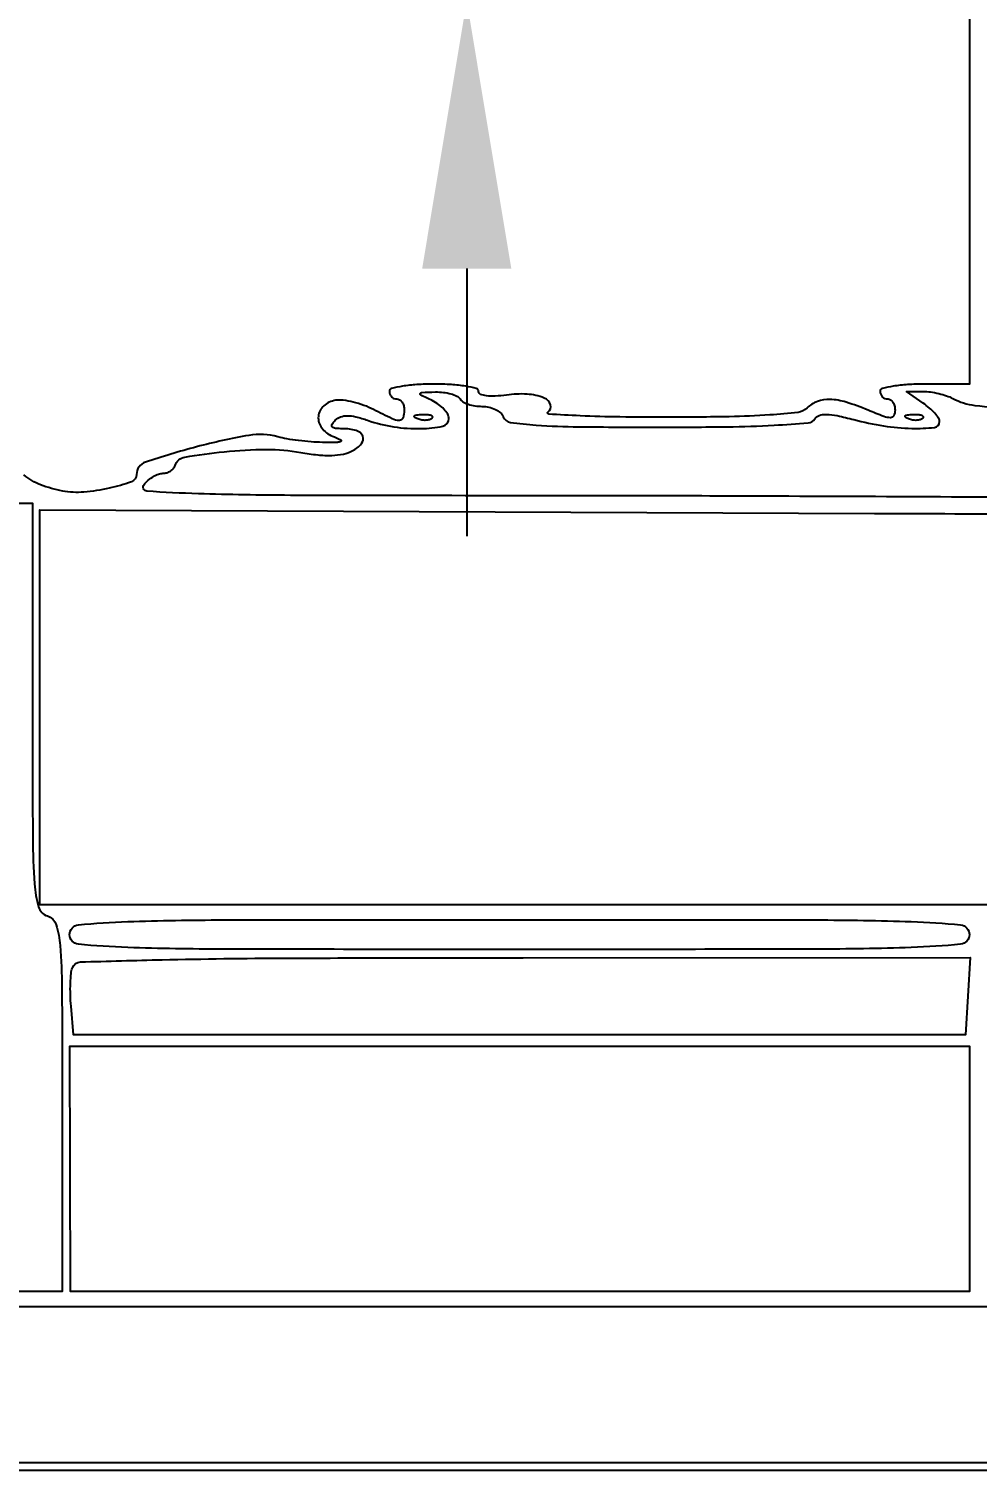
# Model space of a CAD drawing. Header units: inches. Extents: x -279 to 561, y -345 to 342.
# Drawn here: x -210.795 to -210.156, y -306.504 to -305.535 of the extents above; entities that cross this region are included whole.
import ezdxf

# ---------------------------------------------------------------- set-up
doc = ezdxf.new("R2010")
doc.units = ezdxf.units.IN
doc.header["$LTSCALE"] = 0.5
doc.header["$MEASUREMENT"] = 0
doc.layers.add('S-DIM', color=7, linetype='Continuous')
doc.styles.get("Standard").update_dxf_attribs({"font": 'arial.ttf'})
doc.dimstyles.get("Standard").update_dxf_attribs({"dimtxt": 0.18, "dimasz": 0.18, "dimexe": 0.18, "dimexo": 0.0625, "dimgap": 0.09, "dimtad": 0, "dimtih": 1, "dimtoh": 1, "dimzin": 0, "dimdsep": 46, "dimtxsty": 'Standard', "dimcen": 0.09, "dimadec": 0, "dimazin": 0, "dimtfac": 1, "dimtofl": 0, "dimtmove": 0, "dimatfit": 3, "dimfxl": 1, "dimtolj": 1, "dimtzin": 0, "dimarcsym": 0})

# ---------------------------------------------------------------- blocks, each defined once
blk = doc.blocks.new('*D1067')
at = {"layer": 'Defpoints', "color": 0, "ltscale": 0.5, "transparency": 16777216}
for p in [(-210.5, -305.21588), (-210.45448, -305.21588), (-210.45448, -305.51588)]:
    blk.add_point(p, dxfattribs=at)
at = {"layer": 'S-DIM', "color": 0, "lineweight": -2, "ltscale": 0.5, "transparency": 16777216}
for p, q in [((-210.5, -305.03588), (-210.5, -304.85588)), ((-210.5, -304.85588), (-210.32, -304.85588)), ((-210.51698, -305.21588), (-210.68, -305.21588)), ((-210.51698, -305.51588), (-210.68, -305.51588)), ((-210.5, -305.69588), (-210.5, -305.87588))]:
    blk.add_line(p, q, dxfattribs=at)
at = {"layer": 'S-DIM', "color": 0, "ltscale": 0.5, "transparency": 16777216}
for points in [[(-210.53, -305.03588), (-210.47, -305.03588), (-210.5, -305.21588)], [(-210.53, -305.69588), (-210.47, -305.69588), (-210.5, -305.51588)]]:
    blk.add_solid(points, dxfattribs=at)
at = {"layer": 'S-DIM', "color": 0, "ltscale": 0.5, "transparency": 16777216, "insert": (-209.99653, -304.85588), "char_height": 0.18, "attachment_point": 5}
blk.add_mtext('\\A1;0.30', dxfattribs=at)

msp = doc.modelspace()

# ---------------------------------------------------------------- linework, layer by layer
for points in [[(-211.86571, -303.70924, 0.000044), (-211.86698, -303.97076, 0.000881), (-211.86795, -304.29394, 0.00031), (-211.86823, -304.75771), (-211.86823, -305.80864), (-211.92827, -305.80864), (-211.98832, -305.80864), (-211.98959, -304.75646), (-211.99086, -303.70427), (-211.9921, -304.58548, -0.000253), (-211.99282, -304.96088, -0.000211), (-211.99396, -305.36022, -0.000212), (-211.99531, -305.72602, -0.000576), (-211.99667, -305.98547), (-212, -306.50426), (-209.40938, -306.50426)], [(-210.16172, -305.35324), (-210.16172, -305.77361), (-210.19174, -305.77361, 0.015416), (-210.20334, -305.77397, 0.025878), (-210.21301, -305.77507, 0.024068), (-210.22025, -305.77664, 0.339565), (-210.22177, -305.77861, 0.099038), (-210.22139, -305.78052, 0.097945), (-210.2203, -305.78215, 0.097945), (-210.21868, -305.78324, 0.099038), (-210.21677, -305.78362, -0.14944), (-210.21486, -305.7842, -0.098701), (-210.21323, -305.78584, -0.081996), (-210.21214, -305.7883, -0.06425), (-210.21176, -305.79119, -0.109642), (-210.21258, -305.79488, -0.29134), (-210.21476, -305.79626, -0.091042), (-210.21923, -305.79544, -0.008153), (-210.22989, -305.79119, 0.024046), (-210.24467, -305.78583, 0.066007), (-210.25559, -305.78398, 0.096835), (-210.26401, -305.78532, 0.109239), (-210.27091, -305.78972, -0.168912), (-210.27703, -305.79268, -0.012245), (-210.296, -305.79442, -0.012376), (-210.32331, -305.79558, -0.003944), (-210.364, -305.79597, -0.00404), (-210.39698, -305.79576, -0.007472), (-210.42375, -305.79498, -0.004137), (-210.44484, -305.79387, -0.723036), (-210.44523, -305.79238, 0.343411), (-210.44358, -305.78758, 0.217307), (-210.44785, -305.78305, 0.081228), (-210.45942, -305.78042, 0.05163), (-210.47324, -305.781, -0.021957), (-210.48083, -305.78177, -0.045119), (-210.4868, -305.78157, -0.065979), (-210.49076, -305.78054, -0.30492), (-210.49201, -305.77867, 0.337311), (-210.49355, -305.77665, 0.025613), (-210.50068, -305.77507, 0.02653), (-210.51033, -305.77397, 0.015244), (-210.52204, -305.77361, 0.015416), (-210.53363, -305.77397, 0.025878), (-210.54331, -305.77507, 0.024068), (-210.55055, -305.77664, 0.339565), (-210.55206, -305.77861, 0.099038), (-210.55168, -305.78052, 0.097945), (-210.55059, -305.78215, 0.097945), (-210.54897, -305.78324, 0.099038), (-210.54706, -305.78362, -0.148195), (-210.54515, -305.7842, -0.098894), (-210.54353, -305.78582, -0.082425), (-210.54243, -305.78825, -0.064853), (-210.54206, -305.79112, -0.079405), (-210.54289, -305.79636, -0.328224), (-210.54535, -305.79812, -0.107856), (-210.55029, -305.79696, -0.008188), (-210.56266, -305.79082, 0.031854), (-210.56921, -305.78795, 0.027497), (-210.5764, -305.78576, 0.028455), (-210.58316, -305.78451, 0.068499), (-210.58823, -305.78456, 0.144062), (-210.59623, -305.78827, 0.192086), (-210.59984, -305.79533, 0.186114), (-210.59763, -305.80312, 0.136719), (-210.59045, -305.80863, -0.014757), (-210.58481, -305.8111, -0.591493), (-210.58474, -305.81218, -0.140046), (-210.58703, -305.81285, -0.004154), (-210.5971, -305.81283, -0.0162), (-210.60473, -305.8125, -0.011866), (-210.61315, -305.81167, -0.012015), (-210.6211, -305.81049, -0.025881), (-210.62713, -305.80913, 0.112382), (-210.64676, -305.80814, 0.021568), (-210.68181, -305.81585, 0.01542), (-210.71628, -305.82616, 0.32292), (-210.72222, -305.83439, -0.316384), (-210.72572, -305.83938, -0.030872), (-210.74066, -305.84373, -0.036036), (-210.75772, -305.8463, -0.063708), (-210.77192, -305.8456, -0.049559), (-210.78686, -305.84136, -0.083215), (-210.79801, -305.83466, -0.102299)], [(-209.81975, -305.85157, 0.000099), (-210.06443, -305.85016, 0.000413), (-210.29779, -305.84906, 0.000943), (-210.47386, -305.84871, -0.000733), (-210.61868, -305.84848, -0.006977), (-210.68059, -305.84742, -0.009936), (-210.71529, -305.84566, -0.610636), (-210.71721, -305.84117, -0.045514), (-210.71435, -305.8383, -0.040659), (-210.71091, -305.83587, -0.042932), (-210.70743, -305.8342, -0.090741), (-210.7045, -305.83366, 0.075359), (-210.7019, -305.83327, 0.067373), (-210.69941, -305.83211, 0.070381), (-210.69742, -305.8304, 0.099838), (-210.69627, -305.82838, -0.276146), (-210.68972, -305.82275, -0.017059), (-210.66326, -305.8191, -0.024988), (-210.63481, -305.81759, -0.045771), (-210.6117, -305.81963, 0.019098), (-210.60032, -305.82126, 0.033234), (-210.59079, -305.82161, 0.04074), (-210.58301, -305.82074, 0.074902), (-210.57702, -305.81861, 0.090229), (-210.5708, -305.81368, 0.287997), (-210.57, -305.80867, 0.228593), (-210.57436, -305.80486, 0.067525), (-210.58339, -305.80364, -0.023154), (-210.58844, -305.8034, -0.187907), (-210.59047, -305.80238, -0.335267), (-210.59062, -305.8007, -0.056729), (-210.58848, -305.79801, -0.105548), (-210.58491, -305.7957, -0.091444), (-210.58051, -305.79488, -0.061966), (-210.57472, -305.79561, -0.021974), (-210.56671, -305.79801, 0.045666), (-210.54916, -305.80238, 0.043351), (-210.5308, -305.8036, 0.046608), (-210.51611, -305.80192, 0.35489), (-210.51203, -305.79689, 0.132755), (-210.51283, -305.79392, 0.054691), (-210.51534, -305.79054, 0.048928), (-210.51898, -305.7873, 0.044877), (-210.52329, -305.78472, -0.003668), (-210.53095, -305.78096, -0.385594), (-210.53134, -305.77995, -0.300758), (-210.53035, -305.77924, -0.002922), (-210.52108, -305.77895, -0.034808), (-210.5157, -305.77919, -0.040172), (-210.51066, -305.78018, -0.044226), (-210.50663, -305.78171, -0.142401), (-210.50452, -305.78362, 0.126832), (-210.50252, -305.78554, 0.046526), (-210.49891, -305.78715, 0.042402), (-210.49445, -305.78825, 0.039298), (-210.48975, -305.78862, -0.055555), (-210.48508, -305.78914, -0.057831), (-210.48071, -305.79068, -0.064315), (-210.47727, -305.79294, -0.12424), (-210.47539, -305.79561, 0.271236), (-210.47066, -305.79939, 0.019444), (-210.45329, -305.80124, 0.01421), (-210.42469, -305.80235, 0.002512), (-210.37101, -305.80264, 0.003326), (-210.32465, -305.80234, 0.010046), (-210.29308, -305.8013, 0.006922), (-210.27029, -305.79977, 0.238309), (-210.26583, -305.79704, -0.179075), (-210.26289, -305.79475, -0.081752), (-210.25801, -305.79403, -0.047021), (-210.25062, -305.79487, -0.013749), (-210.23948, -305.79752, 0.026939), (-210.21952, -305.80172, 0.032382), (-210.20041, -305.80343, 0.03122), (-210.18529, -305.80285, 0.385015), (-210.18174, -305.79891, 0.149156), (-210.18244, -305.79659, 0.033625), (-210.185, -305.79329, 0.031994), (-210.1886, -305.78973, 0.026292), (-210.19286, -305.7864), (-210.20398, -305.77861), (-210.19279, -305.77861, -0.034589), (-210.18787, -305.77895, -0.02328), (-210.18233, -305.77999, -0.023491), (-210.17704, -305.7815, -0.042286), (-210.17291, -305.7833, 0.096176), (-210.15801, -305.78795, 0.004637), (-210.10601, -305.79325, 0.004197)], [(-209.94653, -306.12392), (-210.78727, -306.12392), (-210.78727, -305.99111), (-210.78727, -305.85831), (-210.22552, -305.8606, -0.000316), (-210.00909, -305.86161, -0.000507)], [(-210.89876, -305.85368), (-210.79228, -305.85368), (-210.79228, -305.99096, 0.001135), (-210.79208, -306.07892, 0.016651), (-210.79091, -306.10988, 0.05117), (-210.7882, -306.1253, 0.252102), (-210.78227, -306.13143, -0.243833), (-210.77639, -306.13731, -0.057246), (-210.77364, -306.15141, -0.018241), (-210.77246, -306.17977, -0.001277), (-210.77226, -306.25938), (-210.77226, -306.38415), (-211.12007, -306.38415, -0.000623)]]:
    msp.add_lwpolyline(points, format="xyb")
for points in [[(-210.52339, -305.79665, -0.126455), (-210.52503, -305.79762, -0.060344), (-210.52746, -305.79801, -0.05415), (-210.53025, -305.79783, -0.051402), (-210.53298, -305.79704, -0.054073), (-210.53507, -305.79594, -0.470617), (-210.53516, -305.79502, -0.168741), (-210.5337, -305.79432, -0.018894), (-210.52996, -305.79402, -0.028489), (-210.52648, -305.79408, -0.077125), (-210.52408, -305.79463, -0.208169), (-210.52316, -305.79555, -0.296942)], [(-210.1931, -305.79665, -0.126455), (-210.19474, -305.79762, -0.060344), (-210.19716, -305.79801, -0.05415), (-210.19995, -305.79783, -0.051402), (-210.20269, -305.79704, -0.054073), (-210.20478, -305.79594, -0.470617), (-210.20486, -305.79502, -0.168741), (-210.2034, -305.79432, -0.018894), (-210.19967, -305.79402, -0.028489), (-210.19618, -305.79408, -0.077125), (-210.19378, -305.79463, -0.208169), (-210.19287, -305.79555, -0.296942)], [(-210.16172, -306.14394, -0.385185), (-210.1676, -306.15044, -0.016769), (-210.20081, -306.15265, -0.007823), (-210.26503, -306.15377, -0.000439), (-210.46449, -306.15395, -0.000439), (-210.66394, -306.15377, -0.007823), (-210.72816, -306.15265, -0.016769), (-210.76137, -306.15044, -0.385185), (-210.76726, -306.14394, -0.385185), (-210.76137, -306.13744, -0.016769), (-210.72816, -306.13522, -0.007823), (-210.66394, -306.1341, -0.000439), (-210.46449, -306.13393, -0.000439), (-210.26503, -306.1341, -0.007823), (-210.20081, -306.13522, -0.016769), (-210.1676, -306.13744, -0.385185)], [(-210.16272, -306.18545), (-210.16422, -306.2115), (-210.46449, -306.2115), (-210.76475, -306.2115), (-210.76634, -306.1922, -0.014382), (-210.76676, -306.18433, -0.015414), (-210.76671, -306.17663, -0.015118), (-210.76626, -306.17003, -0.067279), (-210.76537, -306.16626, -0.301725), (-210.75992, -306.16238, -0.00249), (-210.70494, -306.16089, -0.004695), (-210.62183, -306.15981, -0.000781), (-210.46202, -306.15951), (-210.16121, -306.15939)]]:
    msp.add_lwpolyline(points, format="xyb", close=True)
for points in [[(-210.16172, -306.30158), (-210.16172, -306.38415), (-210.46419, -306.38415), (-210.76666, -306.38415), (-210.76684, -306.30158), (-210.76702, -306.219), (-210.46437, -306.219), (-210.16172, -306.219)], [(-207.00892, -306.44671), (-207.00892, -306.49925), (-209.40605, -306.49925), (-211.80317, -306.49925), (-211.80317, -306.44671), (-211.80317, -306.39416), (-209.40605, -306.39416), (-207.00892, -306.39416)]]:
    msp.add_lwpolyline(points, close=True)

# ---------------------------------------------------------------- dimensions: what is measured, and where the dimension line sits
at = {"layer": 'S-DIM', "ltscale": 0.5}
dim = msp.add_linear_dim(base=(-210.5, -305.21588), p1=(-210.45448, -305.51588), p2=(-210.45448, -305.21588), angle=90, dimstyle='Standard', dxfattribs=at)
dim.commit()
dim.dimension.update_dxf_attribs({"geometry": '*D1067', "text_midpoint": (-209.99653, -304.85588)})

doc.saveas('drawing.dxf')
